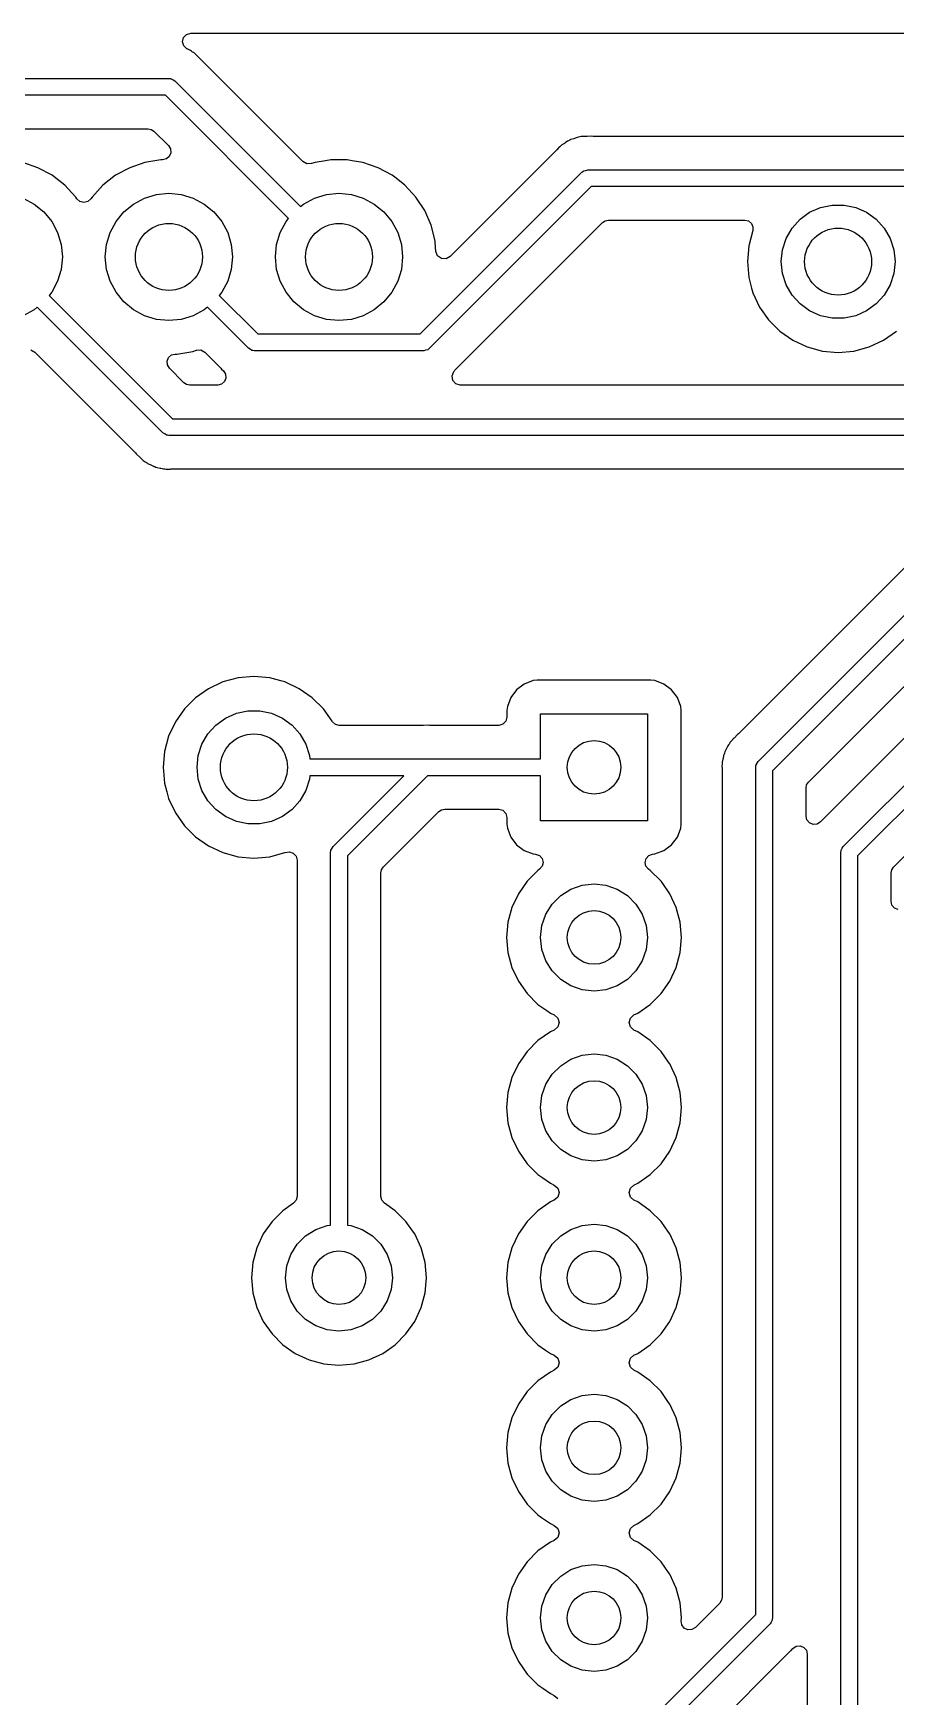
# Model space of a CAD drawing. Extents: x 26.2 to 76.2, y -84.5 to -34.5.
# Drawn here: x 40.05 to 52.93, y -59.29 to -34.46 of the extents above; entities that cross this region are included whole.
import ezdxf

# ---------------------------------------------------------------- set-up
doc = ezdxf.new("R2010")
doc.units = 0
doc.layers.add('BLACK', color=7, linetype='CONTINUOUS')

msp = doc.modelspace()

# ---------------------------------------------------------------- linework, layer by layer
at = {"layer": 'BLACK', "linetype": 'CONTINUOUS'}
for p, q in [((42.2781, -34.581), (42.2941, -34.5184)), ((42.2941, -34.5184), (42.3396, -34.4724)), ((42.3396, -34.4724), (42.402, -34.4555)), ((42.402, -34.4555), (76.0755, -34.4555)), ((42.2957, -34.6433), (42.2781, -34.581)), ((42.3423, -34.6882), (42.2957, -34.6433)), ((42.3453, -34.6898), (42.3423, -34.6882)), ((42.3559, -34.695), (42.3453, -34.6898)), ((42.3959, -34.7123), (42.3559, -34.695)), ((42.4118, -34.7246), (42.3959, -34.7123)), ((42.428, -34.7353), (42.4118, -34.7246)), ((42.4456, -34.7449), (42.428, -34.7353)), ((42.4774, -34.7748), (42.4456, -34.7449)), ((42.4863, -34.7824), (42.4774, -34.7748)), ((42.4895, -34.7849), (42.4863, -34.7824)), ((42.509, -34.8044), (42.4895, -34.7849)), ((42.5118, -34.8071), (42.509, -34.8044)), ((42.5629, -34.8551), (42.5118, -34.8071)), ((42.5758, -34.8712), (42.5629, -34.8551)), ((44.0771, -36.3725), (42.5758, -34.8712)), ((33.18, -35.13), (42.075, -35.13)), ((42.075, -35.13), (42.0971, -35.1332)), ((42.0971, -35.1332), (42.1016, -35.1329)), ((42.1016, -35.1329), (42.104, -35.1342)), ((42.104, -35.1342), (42.1102, -35.1351)), ((42.1102, -35.1351), (42.1362, -35.1518)), ((42.1362, -35.1518), (42.1634, -35.1666)), ((42.1634, -35.1666), (44.0403, -37.0436)), ((42.0232, -35.38), (33.2318, -35.38)), ((43.8636, -37.2203), (42.0232, -35.38)), ((33.4905, -35.8805), (41.7645, -35.8805)), ((41.7645, -35.8805), (41.812, -35.8899)), ((41.812, -35.8899), (41.8522, -35.9168)), ((41.8522, -35.9168), (42.0682, -36.1328)), ((48.1732, -36.0093), (48.1326, -36.0254)), ((48.1931, -36.0068), (48.1732, -36.0093)), ((48.2121, -36.0029), (48.1931, -36.0068)), ((48.2314, -35.9973), (48.2121, -36.0029)), ((48.275, -35.9959), (48.2314, -35.9973)), ((48.2867, -35.995), (48.275, -35.9959)), ((48.2906, -35.9945), (48.2867, -35.995)), ((48.3182, -35.9945), (48.2906, -35.9945)), ((48.3221, -35.9944), (48.3182, -35.9945)), ((48.3922, -35.9922), (48.3221, -35.9944)), ((48.4127, -35.9945), (48.3922, -35.9922)), ((72.6147, -35.9945), (48.4127, -35.9945)), ((42.0682, -36.1328), (42.0985, -36.1822)), ((42.103, -36.2399), (42.0809, -36.2934)), ((42.0985, -36.1822), (42.103, -36.2399)), ((47.8627, -36.2027), (46.2749, -37.7905)), ((47.8706, -36.1941), (47.8627, -36.2027)), ((47.8984, -36.1604), (47.8706, -36.1941)), ((47.9146, -36.1486), (47.8984, -36.1604)), ((47.9294, -36.136), (47.9146, -36.1486)), ((47.9436, -36.1218), (47.9294, -36.136)), ((47.9812, -36.0996), (47.9436, -36.1218)), ((47.9909, -36.0932), (47.9812, -36.0996)), ((48.0263, -36.0675), (47.9909, -36.0932)), ((48.0449, -36.0601), (48.0263, -36.0675)), ((48.0624, -36.0516), (48.0449, -36.0601)), ((48.0796, -36.0414), (48.0624, -36.0516)), ((48.1216, -36.0292), (48.0796, -36.0414)), ((48.1326, -36.0254), (48.1216, -36.0292)), ((40.1197, -36.4621), (39.8923, -36.3841)), ((40.3311, -36.5765), (40.1197, -36.4621)), ((40.1197, -36.4621), (40.1197, -36.4621)), ((40.1197, -36.4621), (40.1197, -36.4621)), ((41.4903, -36.4621), (41.2789, -36.5765)), ((41.7177, -36.3841), (41.4903, -36.4621)), ((41.8955, -36.3544), (41.7177, -36.3841)), ((41.9548, -36.3445), (41.8955, -36.3544)), ((41.9805, -36.3445), (41.9548, -36.3445)), ((42.0368, -36.331), (41.9805, -36.3445)), ((42.0809, -36.2934), (42.0368, -36.331)), ((44.1369, -36.4057), (44.0771, -36.3725)), ((44.2051, -36.4021), (44.1369, -36.4057)), ((44.2577, -36.3841), (44.2051, -36.4021)), ((44.4158, -36.3577), (44.2577, -36.3841)), ((44.4948, -36.3445), (44.4158, -36.3577)), ((44.7352, -36.3445), (44.4948, -36.3445)), ((44.8142, -36.3577), (44.7352, -36.3445)), ((44.9723, -36.3841), (44.8142, -36.3577)), ((45.1997, -36.4621), (44.9723, -36.3841)), ((45.4111, -36.5765), (45.1997, -36.4621)), ((45.1997, -36.4621), (45.1997, -36.4621)), ((45.1997, -36.4621), (45.1997, -36.4621)), ((48.2701, -36.5103), (48.3003, -36.5037)), ((48.3003, -36.5037), (48.33, -36.495)), ((48.33, -36.495), (72.65, -36.495)), ((40.3882, -36.621), (40.3311, -36.5765)), ((40.3311, -36.5765), (40.3311, -36.5765)), ((40.3311, -36.5765), (40.3311, -36.5765)), ((40.5208, -36.7242), (40.3882, -36.621)), ((40.6251, -36.8375), (40.5208, -36.7242)), ((41.0892, -36.7242), (40.9264, -36.901)), ((41.2789, -36.5765), (41.0892, -36.7242)), ((45.4682, -36.621), (45.4111, -36.5765)), ((45.4111, -36.5765), (45.4111, -36.5765)), ((45.4111, -36.5765), (45.4111, -36.5765)), ((45.6008, -36.7242), (45.4682, -36.621)), ((45.7636, -36.901), (45.6008, -36.7242)), ((45.8282, -38.945), (48.2416, -36.5316)), ((48.3818, -36.745), (45.9684, -39.1584)), ((48.2416, -36.5316), (48.2595, -36.5182)), ((48.2595, -36.5182), (48.2624, -36.5148)), ((48.2624, -36.5148), (48.265, -36.5141)), ((48.265, -36.5141), (48.2701, -36.5103)), ((72.5982, -36.745), (48.3818, -36.745)), ((39.8985, -36.9173), (40.0628, -37.0051)), ((40.0628, -37.0051), (40.2068, -37.1232)), ((40.6836, -36.901), (40.6251, -36.8375)), ((40.7012, -36.928), (40.6836, -36.901)), ((40.746, -36.9692), (40.7012, -36.928)), ((40.805, -36.9842), (40.746, -36.9692)), ((40.864, -36.9692), (40.805, -36.9842)), ((40.9088, -36.928), (40.864, -36.9692)), ((40.9264, -36.901), (40.9088, -36.928)), ((41.4032, -37.1232), (41.5472, -37.0051)), ((41.5472, -37.0051), (41.7115, -36.9173)), ((41.7115, -36.9173), (41.8897, -36.8633)), ((41.8897, -36.8633), (42.075, -36.845)), ((42.075, -36.845), (42.2603, -36.8633)), ((42.2603, -36.8633), (42.4385, -36.9173)), ((42.4385, -36.9173), (42.6028, -37.0051)), ((42.6028, -37.0051), (42.7468, -37.1232)), ((44.0403, -37.0436), (44.0872, -37.0051)), ((44.0872, -37.0051), (44.2515, -36.9173)), ((44.2515, -36.9173), (44.4297, -36.8633)), ((44.4297, -36.8633), (44.615, -36.845)), ((44.615, -36.845), (44.8003, -36.8633)), ((44.8003, -36.8633), (44.9785, -36.9173)), ((44.9785, -36.9173), (45.1428, -37.0051)), ((45.1428, -37.0051), (45.2868, -37.1232)), ((45.895, -37.1023), (45.7636, -36.901)), ((40.2068, -37.1232), (40.3249, -37.2672)), ((41.2851, -37.2672), (41.4032, -37.1232)), ((42.7468, -37.1232), (42.8649, -37.2672)), ((43.8251, -37.2672), (43.8636, -37.2203)), ((45.2868, -37.1232), (45.4049, -37.2672)), ((45.9916, -37.3224), (45.895, -37.1023)), ((48.593, -37.2549), (48.6405, -37.2455)), ((48.6405, -37.2455), (50.6763, -37.2455)), ((50.6763, -37.2455), (50.7311, -37.2583)), ((51.3823, -37.3654), (51.5012, -37.2333)), ((51.5012, -37.2333), (51.645, -37.1289)), ((51.645, -37.1289), (51.8073, -37.0566)), ((51.8073, -37.0566), (51.9812, -37.0197)), ((51.9812, -37.0197), (52.1588, -37.0197)), ((52.1588, -37.0197), (52.3327, -37.0566)), ((52.3327, -37.0566), (52.495, -37.1289)), ((52.495, -37.1289), (52.6388, -37.2333)), ((52.6388, -37.2333), (52.7577, -37.3654)), ((40.3249, -37.2672), (40.4127, -37.4315)), ((40.4127, -37.4315), (40.4667, -37.6097)), ((41.1433, -37.6097), (41.1973, -37.4315)), ((41.1973, -37.4315), (41.2851, -37.2672)), ((42.8649, -37.2672), (42.9527, -37.4315)), ((42.9527, -37.4315), (43.0067, -37.6097)), ((43.6833, -37.6097), (43.7373, -37.4315)), ((43.7373, -37.4315), (43.8251, -37.2672)), ((45.4049, -37.2672), (45.4927, -37.4315)), ((45.4927, -37.4315), (45.5467, -37.6097)), ((46.0506, -37.5554), (45.9916, -37.3224)), ((46.3473, -39.4873), (48.5528, -37.2818)), ((48.5528, -37.2818), (48.593, -37.2549)), ((50.7311, -37.2583), (50.7746, -37.294)), ((50.796, -37.4016), (50.7349, -37.6296)), ((50.7746, -37.294), (50.7979, -37.3453)), ((50.7979, -37.3453), (50.796, -37.4016)), ((51.2935, -37.5193), (51.3823, -37.3654)), ((52.7577, -37.3654), (52.8465, -37.5193)), ((40.4667, -37.6097), (40.485, -37.795)), ((41.125, -37.795), (41.1433, -37.6097)), ((43.0067, -37.6097), (43.025, -37.795)), ((43.665, -37.795), (43.6833, -37.6097)), ((45.5467, -37.6097), (45.565, -37.795)), ((46.0524, -37.577), (46.0506, -37.5554)), ((46.0637, -37.713), (46.0524, -37.577)), ((46.0886, -37.7779), (46.0637, -37.713)), ((50.7349, -37.6296), (50.7143, -37.865)), ((51.22, -37.865), (51.2386, -37.6883)), ((51.2386, -37.6883), (51.2935, -37.5193)), ((52.8465, -37.5193), (52.9014, -37.6883)), ((52.9014, -37.6883), (52.92, -37.865)), ((40.4667, -37.9803), (40.4127, -38.1585)), ((40.485, -37.795), (40.4667, -37.9803)), ((41.1433, -37.9803), (41.125, -37.795)), ((41.1973, -38.1585), (41.1433, -37.9803)), ((43.0067, -37.9803), (42.9527, -38.1585)), ((43.025, -37.795), (43.0067, -37.9803)), ((43.6833, -37.9803), (43.665, -37.795)), ((43.7373, -38.1585), (43.6833, -37.9803)), ((45.5467, -37.9803), (45.4927, -38.1585)), ((45.565, -37.795), (45.5467, -37.9803)), ((46.1446, -37.8192), (46.0886, -37.7779)), ((46.214, -37.8239), (46.1446, -37.8192)), ((46.2749, -37.7905), (46.214, -37.8239)), ((50.7143, -37.865), (50.7349, -38.1004)), ((51.2386, -38.0417), (51.22, -37.865)), ((52.92, -37.865), (52.9014, -38.0417)), ((40.4127, -38.1585), (40.3249, -38.3228)), ((41.2851, -38.3228), (41.1973, -38.1585)), ((42.9527, -38.1585), (42.8649, -38.3228)), ((43.8251, -38.3228), (43.7373, -38.1585)), ((45.4927, -38.1585), (45.4049, -38.3228)), ((50.7349, -38.1004), (50.7773, -38.2587)), ((51.2935, -38.2107), (51.2386, -38.0417)), ((51.3823, -38.3646), (51.2935, -38.2107)), ((52.8465, -38.2107), (52.7577, -38.3646)), ((52.9014, -38.0417), (52.8465, -38.2107)), ((40.3249, -38.3228), (40.2864, -38.3697)), ((40.2864, -38.3697), (42.1268, -40.21)), ((41.4032, -38.4668), (41.2851, -38.3228)), ((41.5472, -38.5849), (41.4032, -38.4668)), ((42.8649, -38.3228), (42.8264, -38.3697)), ((42.8264, -38.3697), (43.4018, -38.945)), ((43.9432, -38.4668), (43.8251, -38.3228)), ((44.0872, -38.5849), (43.9432, -38.4668)), ((45.2868, -38.4668), (45.1428, -38.5849)), ((45.4049, -38.3228), (45.2868, -38.4668)), ((50.7773, -38.2587), (50.7961, -38.3287)), ((50.7961, -38.3287), (50.896, -38.5428)), ((51.5012, -38.4967), (51.3823, -38.3646)), ((52.7577, -38.3646), (52.6388, -38.4967)), ((40.0628, -38.5849), (39.8985, -38.6727)), ((40.1097, -38.5464), (40.0628, -38.5849)), ((41.9866, -40.4234), (40.1097, -38.5464)), ((41.7115, -38.6727), (41.5472, -38.5849)), ((41.8897, -38.7267), (41.7115, -38.6727)), ((42.075, -38.745), (41.8897, -38.7267)), ((42.2603, -38.7267), (42.075, -38.745)), ((42.4385, -38.6727), (42.2603, -38.7267)), ((42.6028, -38.5849), (42.4385, -38.6727)), ((42.6497, -38.5464), (42.6028, -38.5849)), ((43.2616, -39.1584), (42.6497, -38.5464)), ((44.2515, -38.6727), (44.0872, -38.5849)), ((44.4297, -38.7267), (44.2515, -38.6727)), ((44.615, -38.745), (44.4297, -38.7267)), ((44.8003, -38.7267), (44.615, -38.745)), ((44.9785, -38.6727), (44.8003, -38.7267)), ((45.1428, -38.5849), (44.9785, -38.6727)), ((50.896, -38.5428), (51.0315, -38.7364)), ((51.0315, -38.7364), (51.1986, -38.9035)), ((51.645, -38.6011), (51.5012, -38.4967)), ((51.8073, -38.6734), (51.645, -38.6011)), ((51.9812, -38.7103), (51.8073, -38.6734)), ((52.1588, -38.7103), (51.9812, -38.7103)), ((52.3327, -38.6734), (52.1588, -38.7103)), ((52.495, -38.6011), (52.3327, -38.6734)), ((52.6388, -38.4967), (52.495, -38.6011)), ((43.4018, -38.945), (45.8282, -38.945)), ((51.1986, -38.9035), (51.3922, -39.039)), ((52.7478, -39.039), (52.9414, -38.9035)), ((40.0131, -39.1843), (40.0729, -39.2175)), ((40.0729, -39.2175), (41.5742, -40.7188)), ((42.1952, -39.2455), (42.4323, -39.2059)), ((42.4323, -39.2059), (42.4849, -39.1879)), ((42.4849, -39.1879), (42.5531, -39.1843)), ((42.5531, -39.1843), (42.6129, -39.2175)), ((42.6129, -39.2175), (42.7359, -39.3405)), ((43.2888, -39.1732), (43.2616, -39.1584)), ((43.3148, -39.1899), (43.2888, -39.1732)), ((43.321, -39.1908), (43.3148, -39.1899)), ((43.3234, -39.1921), (43.321, -39.1908)), ((43.3279, -39.1918), (43.3234, -39.1921)), ((43.35, -39.195), (43.3279, -39.1918)), ((45.88, -39.195), (43.35, -39.195)), ((45.9097, -39.1863), (45.88, -39.195)), ((45.9399, -39.1797), (45.9097, -39.1863)), ((45.945, -39.1759), (45.9399, -39.1797)), ((45.9476, -39.1752), (45.945, -39.1759)), ((45.9505, -39.1718), (45.9476, -39.1752)), ((45.9684, -39.1584), (45.9505, -39.1718)), ((51.3922, -39.039), (51.6063, -39.1389)), ((51.6063, -39.1389), (51.8346, -39.2001)), ((51.8346, -39.2001), (52.07, -39.2207)), ((52.07, -39.2207), (52.3054, -39.2001)), ((52.3054, -39.2001), (52.5337, -39.1389)), ((52.5337, -39.1389), (52.7478, -39.039)), ((42.047, -39.3501), (42.0691, -39.2966)), ((42.0515, -39.4078), (42.047, -39.3501)), ((42.0818, -39.4572), (42.0515, -39.4078)), ((42.0691, -39.2966), (42.1132, -39.259)), ((42.2978, -39.6732), (42.0818, -39.4572)), ((42.1132, -39.259), (42.1695, -39.2455)), ((42.1695, -39.2455), (42.1952, -39.2455)), ((42.1952, -39.2455), (42.1952, -39.2455)), ((42.7359, -39.3405), (42.8492, -39.4538)), ((42.8492, -39.4538), (42.8621, -39.4699)), ((42.8621, -39.4699), (42.889, -39.4951)), ((46.3394, -39.4959), (46.3473, -39.4873)), ((42.338, -39.7001), (42.2978, -39.6732)), ((42.3855, -39.7095), (42.338, -39.7001)), ((42.8041, -39.7095), (42.3855, -39.7095)), ((42.8611, -39.6956), (42.8041, -39.7095)), ((42.9053, -39.6571), (42.8611, -39.6956)), ((42.889, -39.4951), (42.921, -39.5442)), ((42.9269, -39.6026), (42.9053, -39.6571)), ((42.921, -39.5442), (42.9269, -39.6026)), ((46.3032, -39.57), (46.3307, -39.5065)), ((46.3141, -39.6383), (46.3032, -39.57)), ((46.3598, -39.6902), (46.3141, -39.6383)), ((46.3307, -39.5065), (46.3394, -39.4959)), ((46.4263, -39.7095), (46.3598, -39.6902)), ((54.4645, -39.7095), (46.4263, -39.7095)), ((42.1268, -40.21), (54.7232, -40.21)), ((42.0138, -40.4382), (41.9866, -40.4234)), ((42.0398, -40.4549), (42.0138, -40.4382)), ((42.046, -40.4558), (42.0398, -40.4549)), ((42.0484, -40.4571), (42.046, -40.4558)), ((42.0529, -40.4568), (42.0484, -40.4571)), ((42.075, -40.46), (42.0529, -40.4568)), ((54.775, -40.46), (42.075, -40.46)), ((41.5742, -40.7188), (41.5871, -40.7349)), ((41.5871, -40.7349), (41.6382, -40.7829)), ((41.6382, -40.7829), (41.641, -40.7856)), ((41.641, -40.7856), (41.6605, -40.8051)), ((41.6605, -40.8051), (41.6637, -40.8076)), ((41.6637, -40.8076), (41.6726, -40.8152)), ((41.6726, -40.8152), (41.6918, -40.8332)), ((41.6918, -40.8332), (41.7044, -40.8451)), ((41.7044, -40.8451), (41.722, -40.8547)), ((41.722, -40.8547), (41.7382, -40.8654)), ((41.7382, -40.8654), (41.7541, -40.8777)), ((41.7541, -40.8777), (41.7941, -40.895)), ((41.7941, -40.895), (41.8046, -40.9002)), ((41.8046, -40.9002), (41.8429, -40.9212)), ((41.8429, -40.9212), (41.8514, -40.9234)), ((41.8514, -40.9234), (41.8623, -40.9262)), ((41.8623, -40.9262), (41.8807, -40.9325)), ((41.8807, -40.9325), (41.8991, -40.9404)), ((41.8991, -40.9404), (41.9423, -40.9473)), ((41.9423, -40.9473), (41.9537, -40.9496)), ((41.9537, -40.9496), (41.996, -40.9605)), ((41.996, -40.9605), (42.016, -40.9605)), ((42.016, -40.9605), (42.0354, -40.962)), ((42.0354, -40.962), (42.0552, -40.9652)), ((42.0552, -40.9652), (42.0987, -40.9611)), ((42.0987, -40.9611), (42.1103, -40.9605)), ((42.1103, -40.9605), (54.2329, -40.9605)), ((54.3077, -41.1877), (50.5812, -44.9142)), ((50.8766, -45.3266), (54.6866, -41.5166)), ((54.8268, -41.73), (51.09, -45.4668)), ((51.6268, -45.6378), (54.9978, -42.2668)), ((55.5777, -42.4577), (51.8512, -46.1842)), ((52.1466, -46.5966), (55.9566, -42.7866)), ((56.0968, -43), (52.36, -46.7368)), ((42.8813, -44.1411), (42.6672, -44.241)), ((43.1096, -44.0799), (42.8813, -44.1411)), ((43.345, -44.0593), (43.1096, -44.0799)), ((43.5804, -44.0799), (43.345, -44.0593)), ((43.7475, -44.1247), (43.5804, -44.0799)), ((43.8087, -44.1411), (43.7475, -44.1247)), ((44.0228, -44.241), (43.8087, -44.1411)), ((47.3827, -44.1712), (47.2675, -44.2575)), ((47.5175, -44.1209), (47.3827, -44.1712)), ((47.5771, -44.1145), (47.5175, -44.1209)), ((49.2729, -44.1145), (47.5771, -44.1145)), ((49.3325, -44.1209), (49.2729, -44.1145)), ((49.2729, -44.1145), (49.2729, -44.1145)), ((49.4673, -44.1712), (49.3325, -44.1209)), ((49.5825, -44.2575), (49.4673, -44.1712)), ((42.4736, -44.3765), (42.3065, -44.5436)), ((42.6672, -44.241), (42.4736, -44.3765)), ((44.2164, -44.3765), (44.0228, -44.241)), ((44.3835, -44.5436), (44.2164, -44.3765)), ((47.1812, -44.3727), (47.1309, -44.5075)), ((47.2675, -44.2575), (47.1812, -44.3727)), ((49.6688, -44.3727), (49.5825, -44.2575)), ((49.7191, -44.5075), (49.6688, -44.3727)), ((42.3065, -44.5436), (42.171, -44.7372)), ((42.7762, -44.7833), (42.92, -44.6789)), ((42.92, -44.6789), (43.0823, -44.6066)), ((43.0823, -44.6066), (43.2562, -44.5697)), ((43.2562, -44.5697), (43.4338, -44.5697)), ((43.4338, -44.5697), (43.6077, -44.6066)), ((43.6077, -44.6066), (43.77, -44.6789)), ((43.77, -44.6789), (43.9138, -44.7833)), ((44.5123, -44.7275), (44.3835, -44.5436)), ((47.1245, -44.6655), (47.1079, -44.7275)), ((47.1309, -44.5075), (47.1245, -44.5671)), ((47.1245, -44.5671), (47.1245, -44.6655)), ((47.625, -45.29), (47.625, -44.615)), ((47.625, -44.615), (49.225, -44.615)), ((49.225, -44.615), (49.225, -46.215)), ((49.7255, -44.5671), (49.7191, -44.5075)), ((49.7255, -46.2629), (49.7255, -44.5671)), ((42.0711, -44.9513), (42.0099, -45.1796)), ((42.171, -44.7372), (42.0711, -44.9513)), ((42.5685, -45.0693), (42.6573, -44.9154)), ((42.6573, -44.9154), (42.7762, -44.7833)), ((43.9138, -44.7833), (44.0327, -44.9154)), ((44.0327, -44.9154), (44.1215, -45.0693)), ((44.5187, -44.7366), (44.5123, -44.7275)), ((44.563, -44.7755), (44.5187, -44.7366)), ((44.6202, -44.7895), (44.563, -44.7755)), ((45.8732, -44.7895), (44.6202, -44.7895)), ((45.8771, -44.7894), (45.8732, -44.7895)), ((45.9472, -44.7872), (45.8771, -44.7894)), ((45.9677, -44.7895), (45.9472, -44.7872)), ((47.0005, -44.7895), (45.9677, -44.7895)), ((47.0625, -44.7729), (47.0005, -44.7895)), ((47.1079, -44.7275), (47.0625, -44.7729)), ((50.5651, -44.9271), (50.5171, -44.9782)), ((50.5812, -44.9142), (50.5651, -44.9271)), ((42.0099, -45.1796), (41.9893, -45.415)), ((42.5136, -45.2383), (42.5685, -45.0693)), ((44.1215, -45.0693), (44.1764, -45.2383)), ((50.3788, -45.1829), (50.3738, -45.2023)), ((50.3998, -45.1446), (50.3788, -45.1829)), ((50.405, -45.1342), (50.3998, -45.1446)), ((50.4223, -45.0941), (50.405, -45.1342)), ((50.4346, -45.0782), (50.4223, -45.0941)), ((50.4453, -45.062), (50.4346, -45.0782)), ((50.4549, -45.0444), (50.4453, -45.062)), ((50.4848, -45.0126), (50.4549, -45.0444)), ((50.4924, -45.0037), (50.4848, -45.0126)), ((50.4949, -45.0005), (50.4924, -45.0037)), ((50.5144, -44.981), (50.4949, -45.0005)), ((50.5171, -44.9782), (50.5144, -44.981)), ((41.9893, -45.415), (42.0099, -45.6504)), ((42.495, -45.415), (42.5136, -45.2383)), ((42.5136, -45.5917), (42.495, -45.415)), ((44.1764, -45.2383), (44.1819, -45.29)), ((44.1819, -45.29), (45.885, -45.29)), ((45.885, -45.29), (47.625, -45.29)), ((50.338, -45.3754), (50.3348, -45.3952)), ((50.3348, -45.3952), (50.3389, -45.4387)), ((50.3395, -45.356), (50.338, -45.3754)), ((50.3389, -45.4387), (50.3395, -45.4503)), ((50.3504, -45.2937), (50.3395, -45.336)), ((50.3395, -45.336), (50.3395, -45.356)), ((50.3527, -45.2822), (50.3504, -45.2937)), ((50.3596, -45.2391), (50.3527, -45.2822)), ((50.3675, -45.2207), (50.3596, -45.2391)), ((50.3738, -45.2023), (50.3675, -45.2207)), ((50.84, -45.415), (50.8432, -45.3929)), ((50.84, -58.0632), (50.84, -45.415)), ((50.8429, -45.3884), (50.8442, -45.386)), ((50.8432, -45.3929), (50.8429, -45.3884)), ((50.8442, -45.386), (50.8451, -45.3798)), ((50.8451, -45.3798), (50.8618, -45.3538)), ((50.8618, -45.3538), (50.8766, -45.3266)), ((42.0099, -45.6504), (42.0444, -45.7792)), ((42.5685, -45.7607), (42.5136, -45.5917)), ((44.1764, -45.5917), (44.1215, -45.7607)), ((44.1819, -45.54), (44.1764, -45.5917)), ((45.5832, -45.54), (44.1819, -45.54)), ((44.5266, -46.5966), (45.5832, -45.54)), ((45.9368, -45.54), (44.74, -46.7368)), ((47.625, -45.54), (45.9368, -45.54)), ((47.625, -46.215), (47.625, -45.54)), ((50.3395, -45.4503), (50.3395, -57.8045)), ((51.09, -45.4668), (51.09, -58.115)), ((51.5905, -45.7255), (51.5999, -45.678)), ((51.5999, -45.678), (51.6268, -45.6378)), ((42.0444, -45.7792), (42.0711, -45.8787)), ((42.0711, -45.8787), (42.171, -46.0928)), ((42.6573, -45.9146), (42.5685, -45.7607)), ((42.7762, -46.0467), (42.6573, -45.9146)), ((44.0327, -45.9146), (43.9138, -46.0467)), ((44.1215, -45.7607), (44.0327, -45.9146)), ((51.5905, -46.1444), (51.5905, -45.7255)), ((42.171, -46.0928), (42.3065, -46.2864)), ((42.92, -46.1511), (42.7762, -46.0467)), ((43.0823, -46.2234), (42.92, -46.1511)), ((43.77, -46.1511), (43.6077, -46.2234)), ((43.9138, -46.0467), (43.77, -46.1511)), ((45.2768, -46.9078), (46.1078, -46.0768)), ((46.1078, -46.0768), (46.148, -46.0499)), ((46.148, -46.0499), (46.1955, -46.0405)), ((46.1955, -46.0405), (47.0005, -46.0405)), ((47.0005, -46.0405), (47.0625, -46.0571)), ((47.0625, -46.0571), (47.1079, -46.1025)), ((47.1079, -46.1025), (47.1245, -46.1645)), ((47.1245, -46.1645), (47.1245, -46.2629)), ((51.6044, -46.2014), (51.5905, -46.1444)), ((51.8512, -46.1842), (51.8351, -46.1971)), ((52.8968, -46.9078), (53.7118, -46.0928)), ((42.3065, -46.2864), (42.4736, -46.4535)), ((43.2562, -46.2603), (43.0823, -46.2234)), ((43.4338, -46.2603), (43.2562, -46.2603)), ((43.6077, -46.2234), (43.4338, -46.2603)), ((47.1245, -46.2629), (47.1309, -46.3225)), ((47.1309, -46.3225), (47.1376, -46.3405)), ((47.1376, -46.3405), (47.1812, -46.4573)), ((49.225, -46.215), (47.625, -46.215)), ((49.6688, -46.4573), (49.7191, -46.3225)), ((49.7191, -46.3225), (49.7255, -46.2629)), ((51.6429, -46.2456), (51.6044, -46.2014)), ((51.6974, -46.2672), (51.6429, -46.2456)), ((51.7558, -46.2613), (51.6974, -46.2672)), ((51.8049, -46.2293), (51.7558, -46.2613)), ((51.8351, -46.1971), (51.8049, -46.2293)), ((42.4736, -46.4535), (42.6672, -46.589)), ((42.6672, -46.589), (42.8813, -46.6889)), ((42.8813, -46.6889), (43.1096, -46.7501)), ((43.5804, -46.7501), (43.8087, -46.6889)), ((43.8087, -46.6889), (43.8131, -46.6868)), ((43.8131, -46.6868), (43.8736, -46.6755)), ((43.8736, -46.6755), (43.9321, -46.6946)), ((44.49, -46.685), (44.4932, -46.6629)), ((44.49, -52.2491), (44.49, -46.685)), ((44.4929, -46.6584), (44.4942, -46.656)), ((44.4932, -46.6629), (44.4929, -46.6584)), ((44.4942, -46.656), (44.4951, -46.6498)), ((44.4951, -46.6498), (44.5118, -46.6238)), ((44.5118, -46.6238), (44.5266, -46.5966)), ((47.1812, -46.4573), (47.2675, -46.5725)), ((47.2675, -46.5725), (47.3827, -46.6588)), ((47.3827, -46.6588), (47.5175, -46.7091)), ((49.3325, -46.7091), (49.4673, -46.6588)), ((49.4673, -46.6588), (49.5825, -46.5725)), ((49.5825, -46.5725), (49.6688, -46.4573)), ((52.11, -46.685), (52.1132, -46.6629)), ((52.11, -61.8732), (52.11, -46.685)), ((52.1129, -46.6584), (52.1142, -46.656)), ((52.1132, -46.6629), (52.1129, -46.6584)), ((52.1142, -46.656), (52.1151, -46.6498)), ((52.1151, -46.6498), (52.1318, -46.6238)), ((52.1318, -46.6238), (52.1466, -46.5966)), ((43.1096, -46.7501), (43.345, -46.7707)), ((43.345, -46.7707), (43.5804, -46.7501)), ((43.9321, -46.6946), (43.9742, -46.7396)), ((43.9742, -46.7396), (43.9895, -46.7992)), ((43.9895, -46.7992), (43.9895, -51.8208)), ((44.74, -46.7368), (44.74, -52.2491)), ((45.2499, -46.948), (45.2768, -46.9078)), ((47.5175, -46.7091), (47.5526, -46.7129)), ((47.5526, -46.7129), (47.6085, -46.7332)), ((47.6105, -46.9377), (47.5859, -46.955)), ((47.6085, -46.7332), (47.6485, -46.7773)), ((47.6496, -46.8929), (47.6105, -46.9377)), ((47.6485, -46.7773), (47.6633, -46.835)), ((47.6633, -46.835), (47.6496, -46.8929)), ((49.1867, -46.835), (49.2015, -46.7773)), ((49.2004, -46.8929), (49.1867, -46.835)), ((49.2395, -46.9377), (49.2004, -46.8929)), ((49.2015, -46.7773), (49.2415, -46.7332)), ((49.2641, -46.955), (49.2395, -46.9377)), ((49.2415, -46.7332), (49.2974, -46.7129)), ((49.2974, -46.7129), (49.3325, -46.7091)), ((52.36, -46.7368), (52.36, -61.925)), ((52.8699, -46.948), (52.8968, -46.9078)), ((45.2405, -46.9955), (45.2499, -46.948)), ((45.2405, -51.8208), (45.2405, -46.9955)), ((47.425, -47.1159), (47.2944, -47.3023)), ((47.5859, -46.955), (47.425, -47.1159)), ((48.0779, -47.2342), (48.247, -47.1751)), ((48.247, -47.1751), (48.425, -47.155)), ((48.425, -47.155), (48.603, -47.1751)), ((48.603, -47.1751), (48.7721, -47.2342)), ((49.425, -47.1159), (49.2641, -46.955)), ((49.4397, -47.1368), (49.425, -47.1159)), ((49.5556, -47.3023), (49.4397, -47.1368)), ((52.8605, -46.9955), (52.8699, -46.948)), ((52.8605, -47.4144), (52.8605, -46.9955)), ((47.2944, -47.3023), (47.1983, -47.5085)), ((47.7995, -47.4562), (47.9262, -47.3295)), ((47.9262, -47.3295), (48.0779, -47.2342)), ((48.7721, -47.2342), (48.9238, -47.3295)), ((48.9238, -47.3295), (49.0505, -47.4562)), ((49.6517, -47.5085), (49.5556, -47.3023)), ((52.8744, -47.4714), (52.8605, -47.4144)), ((47.1983, -47.5085), (47.1394, -47.7283)), ((47.6451, -47.777), (47.7042, -47.6079)), ((47.7042, -47.6079), (47.7995, -47.4562)), ((49.0505, -47.4562), (49.1458, -47.6079)), ((49.1458, -47.6079), (49.2049, -47.777)), ((49.7106, -47.7283), (49.6517, -47.5085)), ((52.9129, -47.5156), (52.8744, -47.4714)), ((52.9674, -47.5372), (52.9129, -47.5156)), ((47.1394, -47.7283), (47.1195, -47.955)), ((47.625, -47.955), (47.6451, -47.777)), ((49.2049, -47.777), (49.225, -47.955)), ((49.7305, -47.955), (49.7106, -47.7283)), ((47.1195, -47.955), (47.1394, -48.1817)), ((47.6451, -48.133), (47.625, -47.955)), ((47.7042, -48.3021), (47.6451, -48.133)), ((49.2049, -48.133), (49.1458, -48.3021)), ((49.225, -47.955), (49.2049, -48.133)), ((49.7106, -48.1817), (49.7305, -47.955)), ((47.1394, -48.1817), (47.1983, -48.4015)), ((47.1983, -48.4015), (47.2944, -48.6077)), ((47.7995, -48.4538), (47.7042, -48.3021)), ((49.1458, -48.3021), (49.0505, -48.4538)), ((49.5556, -48.6077), (49.6517, -48.4015)), ((49.6517, -48.4015), (49.7106, -48.1817)), ((47.2944, -48.6077), (47.425, -48.7941)), ((47.9262, -48.5805), (47.7995, -48.4538)), ((48.0779, -48.6758), (47.9262, -48.5805)), ((48.247, -48.7349), (48.0779, -48.6758)), ((48.7721, -48.6758), (48.603, -48.7349)), ((48.9238, -48.5805), (48.7721, -48.6758)), ((49.0505, -48.4538), (48.9238, -48.5805)), ((49.425, -48.7941), (49.5556, -48.6077)), ((47.425, -48.7941), (47.5859, -48.955)), ((48.425, -48.755), (48.247, -48.7349)), ((48.603, -48.7349), (48.425, -48.755)), ((49.2641, -48.955), (49.425, -48.7941)), ((47.5859, -48.955), (47.7177, -49.0473)), ((47.7177, -49.0473), (47.7723, -49.0856)), ((47.7723, -49.0856), (47.8303, -49.1126)), ((47.8303, -49.1126), (47.8824, -49.1584)), ((47.8824, -49.1584), (47.9019, -49.225)), ((48.9481, -49.225), (48.9675, -49.1584)), ((48.9675, -49.1584), (49.0197, -49.1126)), ((49.0197, -49.1126), (49.0777, -49.0856)), ((49.0777, -49.0856), (49.2641, -48.955)), ((47.7723, -49.3644), (47.5859, -49.495)), ((47.8303, -49.3374), (47.7723, -49.3644)), ((47.8825, -49.2916), (47.8303, -49.3374)), ((47.9019, -49.225), (47.8825, -49.2916)), ((48.9675, -49.2916), (48.9481, -49.225)), ((49.0197, -49.3374), (48.9675, -49.2916)), ((49.0777, -49.3644), (49.0197, -49.3374)), ((49.2641, -49.495), (49.0777, -49.3644)), ((47.425, -49.6559), (47.2944, -49.8423)), ((47.5859, -49.495), (47.425, -49.6559)), ((49.425, -49.6559), (49.2641, -49.495)), ((49.538, -49.8172), (49.425, -49.6559)), ((47.2944, -49.8423), (47.1983, -50.0485)), ((47.7995, -49.9962), (47.9262, -49.8695)), ((47.9262, -49.8695), (48.0779, -49.7742)), ((48.0779, -49.7742), (48.247, -49.7151)), ((48.247, -49.7151), (48.425, -49.695)), ((48.425, -49.695), (48.603, -49.7151)), ((48.603, -49.7151), (48.7721, -49.7742)), ((48.7721, -49.7742), (48.9238, -49.8695)), ((48.9238, -49.8695), (49.0505, -49.9962)), ((49.5556, -49.8423), (49.538, -49.8172)), ((49.6517, -50.0485), (49.5556, -49.8423)), ((47.1983, -50.0485), (47.1394, -50.2683)), ((47.6451, -50.317), (47.7042, -50.1479)), ((47.7042, -50.1479), (47.7995, -49.9962)), ((49.0505, -49.9962), (49.1458, -50.1479)), ((49.1458, -50.1479), (49.2049, -50.317)), ((49.7106, -50.2683), (49.6517, -50.0485)), ((47.1394, -50.2683), (47.1195, -50.495)), ((47.625, -50.495), (47.6451, -50.317)), ((49.2049, -50.317), (49.225, -50.495)), ((49.7305, -50.495), (49.7106, -50.2683)), ((47.1195, -50.495), (47.1394, -50.7217)), ((47.6451, -50.673), (47.625, -50.495)), ((49.225, -50.495), (49.2049, -50.673)), ((49.7106, -50.7217), (49.7305, -50.495)), ((47.1394, -50.7217), (47.1983, -50.9415)), ((47.7042, -50.8421), (47.6451, -50.673)), ((47.7995, -50.9938), (47.7042, -50.8421)), ((49.1458, -50.8421), (49.0505, -50.9938)), ((49.2049, -50.673), (49.1458, -50.8421)), ((49.6517, -50.9415), (49.7106, -50.7217)), ((47.1983, -50.9415), (47.2944, -51.1477)), ((47.2944, -51.1477), (47.425, -51.3341)), ((47.9262, -51.1205), (47.7995, -50.9938)), ((48.0779, -51.2158), (47.9262, -51.1205)), ((48.9238, -51.1205), (48.7721, -51.2158)), ((49.0505, -50.9938), (48.9238, -51.1205)), ((49.425, -51.3341), (49.5556, -51.1477)), ((49.5556, -51.1477), (49.6517, -50.9415)), ((47.425, -51.3341), (47.5859, -51.495)), ((48.247, -51.2749), (48.0779, -51.2158)), ((48.425, -51.295), (48.247, -51.2749)), ((48.603, -51.2749), (48.425, -51.295)), ((48.7721, -51.2158), (48.603, -51.2749)), ((49.2641, -51.495), (49.425, -51.3341)), ((47.5859, -51.495), (47.658, -51.5456)), ((47.658, -51.5456), (47.7723, -51.6256)), ((47.7723, -51.6256), (47.8303, -51.6526)), ((47.8303, -51.6526), (47.8824, -51.6984)), ((48.9675, -51.6984), (49.0197, -51.6526)), ((49.0197, -51.6526), (49.0777, -51.6256)), ((49.0777, -51.6256), (49.2641, -51.495)), ((43.9755, -51.8781), (43.9366, -51.9224)), ((43.9895, -51.8208), (43.9755, -51.8781)), ((45.2545, -51.8781), (45.2405, -51.8208)), ((45.2934, -51.9224), (45.2545, -51.8781)), ((47.7723, -51.9044), (47.5859, -52.035)), ((47.8144, -51.8848), (47.7723, -51.9044)), ((47.8303, -51.8774), (47.8144, -51.8848)), ((47.8824, -51.8316), (47.8303, -51.8774)), ((47.8824, -51.6984), (47.9019, -51.765)), ((47.9019, -51.765), (47.8824, -51.8316)), ((48.9481, -51.765), (48.9675, -51.6984)), ((48.9675, -51.8316), (48.9481, -51.765)), ((49.0197, -51.8774), (48.9675, -51.8316)), ((49.0356, -51.8848), (49.0197, -51.8774)), ((49.0777, -51.9044), (49.0356, -51.8848)), ((49.2641, -52.035), (49.0777, -51.9044)), ((43.7759, -52.035), (43.615, -52.1959)), ((43.9366, -51.9224), (43.7759, -52.035)), ((45.4541, -52.035), (45.2934, -51.9224)), ((45.615, -52.1959), (45.4541, -52.035)), ((47.5859, -52.035), (47.425, -52.1959)), ((49.425, -52.1959), (49.2641, -52.035)), ((43.4844, -52.3823), (43.3883, -52.5885)), ((43.615, -52.1959), (43.4844, -52.3823)), ((44.1162, -52.4095), (44.2679, -52.3142)), ((44.2679, -52.3142), (44.437, -52.2551)), ((44.437, -52.2551), (44.49, -52.2491)), ((44.74, -52.2491), (44.793, -52.2551)), ((44.793, -52.2551), (44.9621, -52.3142)), ((44.9621, -52.3142), (45.1138, -52.4095)), ((45.728, -52.3572), (45.615, -52.1959)), ((45.7456, -52.3823), (45.728, -52.3572)), ((45.8417, -52.5885), (45.7456, -52.3823)), ((47.2944, -52.3823), (47.1983, -52.5885)), ((47.425, -52.1959), (47.2944, -52.3823)), ((47.9262, -52.4095), (48.0779, -52.3142)), ((48.0779, -52.3142), (48.247, -52.2551)), ((48.247, -52.2551), (48.425, -52.235)), ((48.425, -52.235), (48.603, -52.2551)), ((48.603, -52.2551), (48.7721, -52.3142)), ((48.7721, -52.3142), (48.9238, -52.4095)), ((49.538, -52.3572), (49.425, -52.1959)), ((49.5556, -52.3823), (49.538, -52.3572)), ((49.6517, -52.5885), (49.5556, -52.3823)), ((43.3883, -52.5885), (43.3294, -52.8083)), ((43.8942, -52.6879), (43.9895, -52.5362)), ((43.9895, -52.5362), (44.1162, -52.4095)), ((45.1138, -52.4095), (45.2405, -52.5362)), ((45.2405, -52.5362), (45.3358, -52.6879)), ((45.9006, -52.8083), (45.8417, -52.5885)), ((47.1983, -52.5885), (47.1394, -52.8083)), ((47.7042, -52.6879), (47.7995, -52.5362)), ((47.7995, -52.5362), (47.9262, -52.4095)), ((48.9238, -52.4095), (49.0505, -52.5362)), ((49.0505, -52.5362), (49.1458, -52.6879)), ((49.7106, -52.8083), (49.6517, -52.5885)), ((43.3294, -52.8083), (43.3095, -53.035)), ((43.815, -53.035), (43.8351, -52.857)), ((43.8351, -52.857), (43.8942, -52.6879)), ((45.3358, -52.6879), (45.3949, -52.857)), ((45.3949, -52.857), (45.415, -53.035)), ((45.9205, -53.035), (45.9006, -52.8083)), ((47.1394, -52.8083), (47.1195, -53.035)), ((47.625, -53.035), (47.6451, -52.857)), ((47.6451, -52.857), (47.7042, -52.6879)), ((49.1458, -52.6879), (49.2049, -52.857)), ((49.2049, -52.857), (49.225, -53.035)), ((49.7305, -53.035), (49.7106, -52.8083)), ((43.3095, -53.035), (43.3294, -53.2617)), ((43.8351, -53.213), (43.815, -53.035)), ((45.415, -53.035), (45.3949, -53.213)), ((45.9006, -53.2617), (45.9205, -53.035)), ((47.1195, -53.035), (47.1394, -53.2617)), ((47.6451, -53.213), (47.625, -53.035)), ((49.225, -53.035), (49.2049, -53.213)), ((49.7106, -53.2617), (49.7305, -53.035)), ((43.3294, -53.2617), (43.3883, -53.4815)), ((43.8942, -53.3821), (43.8351, -53.213)), ((43.9895, -53.5338), (43.8942, -53.3821)), ((45.3358, -53.3821), (45.2405, -53.5338)), ((45.3949, -53.213), (45.3358, -53.3821)), ((45.8417, -53.4815), (45.9006, -53.2617)), ((47.1394, -53.2617), (47.1983, -53.4815)), ((47.7042, -53.3821), (47.6451, -53.213)), ((47.7995, -53.5338), (47.7042, -53.3821)), ((49.1458, -53.3821), (49.0505, -53.5338)), ((49.2049, -53.213), (49.1458, -53.3821)), ((49.6517, -53.4815), (49.7106, -53.2617)), ((43.3883, -53.4815), (43.4844, -53.6877)), ((44.1162, -53.6605), (43.9895, -53.5338)), ((45.2405, -53.5338), (45.1138, -53.6605)), ((45.7456, -53.6877), (45.8417, -53.4815)), ((47.1983, -53.4815), (47.2944, -53.6877)), ((47.9262, -53.6605), (47.7995, -53.5338)), ((49.0505, -53.5338), (48.9238, -53.6605)), ((49.5556, -53.6877), (49.6517, -53.4815)), ((43.4844, -53.6877), (43.615, -53.8741)), ((43.615, -53.8741), (43.7759, -54.035)), ((44.2679, -53.7558), (44.1162, -53.6605)), ((44.437, -53.8149), (44.2679, -53.7558)), ((44.615, -53.835), (44.437, -53.8149)), ((44.793, -53.8149), (44.615, -53.835)), ((44.9621, -53.7558), (44.793, -53.8149)), ((45.1138, -53.6605), (44.9621, -53.7558)), ((45.4541, -54.035), (45.615, -53.8741)), ((45.615, -53.8741), (45.7456, -53.6877)), ((47.2944, -53.6877), (47.425, -53.8741)), ((47.425, -53.8741), (47.5859, -54.035)), ((48.0779, -53.7558), (47.9262, -53.6605)), ((48.247, -53.8149), (48.0779, -53.7558)), ((48.425, -53.835), (48.247, -53.8149)), ((48.603, -53.8149), (48.425, -53.835)), ((48.7721, -53.7558), (48.603, -53.8149)), ((48.9238, -53.6605), (48.7721, -53.7558)), ((49.2641, -54.035), (49.425, -53.8741)), ((49.425, -53.8741), (49.5556, -53.6877)), ((43.7759, -54.035), (43.9623, -54.1656)), ((45.2677, -54.1656), (45.4541, -54.035)), ((47.5859, -54.035), (47.7001, -54.115)), ((47.7001, -54.115), (47.7723, -54.1656)), ((49.0777, -54.1656), (49.2641, -54.035)), ((43.9623, -54.1656), (43.9623, -54.1656)), ((43.9623, -54.1656), (43.9623, -54.1656)), ((43.9623, -54.1656), (44.1685, -54.2617)), ((44.1685, -54.2617), (44.3883, -54.3206)), ((44.3883, -54.3206), (44.615, -54.3405)), ((44.615, -54.3405), (44.8417, -54.3206)), ((44.8417, -54.3206), (45.0615, -54.2617)), ((45.0615, -54.2617), (45.2677, -54.1656)), ((47.7723, -54.1656), (47.8303, -54.1926)), ((47.8303, -54.1926), (47.8824, -54.2384)), ((47.8824, -54.3716), (47.8303, -54.4174)), ((47.8824, -54.2384), (47.9019, -54.305)), ((47.9019, -54.305), (47.8824, -54.3716)), ((48.9481, -54.305), (48.9675, -54.2384)), ((48.9675, -54.3716), (48.9481, -54.305)), ((48.9675, -54.2384), (49.0197, -54.1926)), ((49.0197, -54.4174), (48.9675, -54.3716)), ((49.0197, -54.1926), (49.0777, -54.1656)), ((47.5859, -54.575), (47.425, -54.7359)), ((47.7723, -54.4444), (47.5859, -54.575)), ((47.8303, -54.4174), (47.7723, -54.4444)), ((49.0777, -54.4444), (49.0197, -54.4174)), ((49.2641, -54.575), (49.0777, -54.4444)), ((49.425, -54.7359), (49.2641, -54.575)), ((47.425, -54.7359), (47.2944, -54.9223)), ((47.9262, -54.9495), (48.0779, -54.8542)), ((48.0779, -54.8542), (48.247, -54.7951)), ((48.247, -54.7951), (48.425, -54.775)), ((48.425, -54.775), (48.603, -54.7951)), ((48.603, -54.7951), (48.7721, -54.8542)), ((48.7721, -54.8542), (48.9238, -54.9495)), ((49.538, -54.8972), (49.425, -54.7359)), ((47.1983, -55.1285), (47.1394, -55.3483)), ((47.2944, -54.9223), (47.1983, -55.1285)), ((47.7042, -55.2279), (47.7995, -55.0762)), ((47.7995, -55.0762), (47.9262, -54.9495)), ((48.9238, -54.9495), (49.0505, -55.0762)), ((49.0505, -55.0762), (49.1458, -55.2279)), ((49.5556, -54.9223), (49.538, -54.8972)), ((49.6517, -55.1285), (49.5556, -54.9223)), ((49.7106, -55.3483), (49.6517, -55.1285)), ((47.1394, -55.3483), (47.1195, -55.575)), ((47.6451, -55.397), (47.7042, -55.2279)), ((49.1458, -55.2279), (49.2049, -55.397)), ((49.7305, -55.575), (49.7106, -55.3483)), ((47.1195, -55.575), (47.1394, -55.8017)), ((47.625, -55.575), (47.6451, -55.397)), ((47.6451, -55.753), (47.625, -55.575)), ((49.2049, -55.397), (49.225, -55.575)), ((49.225, -55.575), (49.2049, -55.753)), ((49.7106, -55.8017), (49.7305, -55.575)), ((47.1394, -55.8017), (47.1983, -56.0215)), ((47.7042, -55.9221), (47.6451, -55.753)), ((49.2049, -55.753), (49.1458, -55.9221)), ((49.6517, -56.0215), (49.7106, -55.8017)), ((47.1983, -56.0215), (47.2944, -56.2277)), ((47.7995, -56.0738), (47.7042, -55.9221)), ((47.9262, -56.2005), (47.7995, -56.0738)), ((49.0505, -56.0738), (48.9238, -56.2005)), ((49.1458, -55.9221), (49.0505, -56.0738)), ((49.5556, -56.2277), (49.6517, -56.0215)), ((47.2944, -56.2277), (47.425, -56.4141)), ((48.0779, -56.2958), (47.9262, -56.2005)), ((48.247, -56.3549), (48.0779, -56.2958)), ((48.425, -56.375), (48.247, -56.3549)), ((48.603, -56.3549), (48.425, -56.375)), ((48.7721, -56.2958), (48.603, -56.3549)), ((48.9238, -56.2005), (48.7721, -56.2958)), ((49.425, -56.4141), (49.5556, -56.2277)), ((47.425, -56.4141), (47.5859, -56.575)), ((47.5859, -56.575), (47.6408, -56.6135)), ((47.6408, -56.6135), (47.7723, -56.7056)), ((49.0777, -56.7056), (49.2641, -56.575)), ((49.2641, -56.575), (49.425, -56.4141)), ((47.7723, -56.7056), (47.8303, -56.7326)), ((47.8303, -56.7326), (47.8824, -56.7784)), ((47.8824, -56.7784), (47.9019, -56.845)), ((47.9019, -56.845), (47.8825, -56.9116)), ((48.9481, -56.845), (48.9675, -56.7784)), ((48.9675, -56.9116), (48.9481, -56.845)), ((48.9675, -56.7784), (49.0197, -56.7326)), ((49.0197, -56.7326), (49.0777, -56.7056)), ((47.5859, -57.115), (47.425, -57.2759)), ((47.7723, -56.9844), (47.5859, -57.115)), ((47.8303, -56.9574), (47.7723, -56.9844)), ((47.8825, -56.9116), (47.8303, -56.9574)), ((49.0197, -56.9574), (48.9675, -56.9116)), ((49.0777, -56.9844), (49.0197, -56.9574)), ((49.2641, -57.115), (49.0777, -56.9844)), ((49.425, -57.2759), (49.2641, -57.115)), ((47.425, -57.2759), (47.2944, -57.4623)), ((48.0779, -57.3942), (48.247, -57.3351)), ((48.247, -57.3351), (48.425, -57.315)), ((48.425, -57.315), (48.603, -57.3351)), ((48.603, -57.3351), (48.7721, -57.3942)), ((49.538, -57.4372), (49.425, -57.2759)), ((47.2944, -57.4623), (47.1983, -57.6685)), ((47.7042, -57.7679), (47.7995, -57.6162)), ((47.7995, -57.6162), (47.9262, -57.4895)), ((47.9262, -57.4895), (48.0779, -57.3942)), ((48.7721, -57.3942), (48.9238, -57.4895)), ((48.9238, -57.4895), (49.0505, -57.6162)), ((49.0505, -57.6162), (49.1458, -57.7679)), ((49.5556, -57.4623), (49.538, -57.4372)), ((49.6517, -57.6685), (49.5556, -57.4623)), ((47.1983, -57.6685), (47.1394, -57.8883)), ((47.6451, -57.937), (47.7042, -57.7679)), ((49.1458, -57.7679), (49.2049, -57.937)), ((49.7106, -57.8883), (49.6517, -57.6685)), ((50.3301, -57.852), (50.3032, -57.8922)), ((50.3395, -57.8045), (50.3301, -57.852)), ((47.1394, -57.8883), (47.1195, -58.115)), ((47.1195, -58.115), (47.1394, -58.3417)), ((47.625, -58.115), (47.6451, -57.937)), ((47.6451, -58.293), (47.625, -58.115)), ((48.893, -60.0102), (50.84, -58.0632)), ((49.2049, -57.937), (49.225, -58.115)), ((49.225, -58.115), (49.2049, -58.293)), ((49.7305, -58.115), (49.7106, -57.8883)), ((49.7106, -57.8883), (49.7106, -57.8883)), ((49.7266, -58.1591), (49.7305, -58.115)), ((50.3032, -57.8922), (49.9378, -58.2576)), ((51.09, -58.115), (51.0868, -58.1371)), ((47.1394, -58.3417), (47.1983, -58.5615)), ((47.7042, -58.4621), (47.6451, -58.293)), ((51.0534, -58.2034), (49.0698, -60.187)), ((49.2049, -58.293), (49.1458, -58.4621)), ((49.736, -58.2184), (49.7266, -58.1591)), ((49.7721, -58.2663), (49.736, -58.2184)), ((49.8265, -58.2916), (49.7721, -58.2663)), ((49.8864, -58.2885), (49.8265, -58.2916)), ((49.9378, -58.2576), (49.8864, -58.2885)), ((51.0682, -58.1762), (51.0534, -58.2034)), ((51.0849, -58.1502), (51.0682, -58.1762)), ((51.0858, -58.144), (51.0849, -58.1502)), ((51.0871, -58.1416), (51.0858, -58.144)), ((51.0868, -58.1371), (51.0871, -58.1416)), ((47.1983, -58.5615), (47.2944, -58.7677)), ((47.7995, -58.6138), (47.7042, -58.4621)), ((49.1458, -58.4621), (49.0505, -58.6138)), ((51.3488, -58.6158), (51.3649, -58.6029)), ((51.3649, -58.6029), (51.3669, -58.6008)), ((51.3669, -58.6008), (51.3951, -58.5707)), ((51.3669, -58.6008), (51.3669, -58.6008)), ((51.3951, -58.5707), (51.4442, -58.5387)), ((51.4442, -58.5387), (51.5026, -58.5328)), ((51.5026, -58.5328), (51.5571, -58.5544)), ((51.5571, -58.5544), (51.5956, -58.5986)), ((51.5956, -58.5986), (51.6095, -58.6556)), ((47.2944, -58.7677), (47.425, -58.9541)), ((47.9262, -58.7405), (47.7995, -58.6138)), ((48.0779, -58.8358), (47.9262, -58.7405)), ((48.247, -58.8949), (48.0779, -58.8358)), ((48.7721, -58.8358), (48.603, -58.8949)), ((48.9238, -58.7405), (48.7721, -58.8358)), ((49.0505, -58.6138), (48.9238, -58.7405)), ((49.7244, -60.2402), (51.3488, -58.6158)), ((51.6095, -58.6556), (51.6095, -61.6145)), ((47.425, -58.9541), (47.5859, -59.115)), ((48.425, -58.915), (48.247, -58.8949)), ((48.603, -58.8949), (48.425, -58.915)), ((47.5859, -59.115), (47.658, -59.1656)), ((47.658, -59.1656), (47.7723, -59.2456)), ((47.7723, -59.2456), (47.8303, -59.2726)), ((47.8303, -59.2726), (47.8824, -59.3184))]:
    msp.add_line(p, q, dxfattribs=at)
at = {"layer": 'BLACK'}
for centre, radius in [((42.075, -37.795), 0.5), ((44.615, -37.795), 0.5), ((52.07, -37.865), 0.5), ((43.345, -45.415), 0.5), ((48.425, -45.415), 0.4), ((48.425, -47.955), 0.4), ((48.425, -50.495), 0.4), ((44.615, -53.035), 0.4), ((48.425, -53.035), 0.4), ((48.425, -55.575), 0.4), ((48.425, -58.115), 0.4)]:
    msp.add_circle(centre, radius, dxfattribs=at)

doc.saveas('drawing.dxf')
